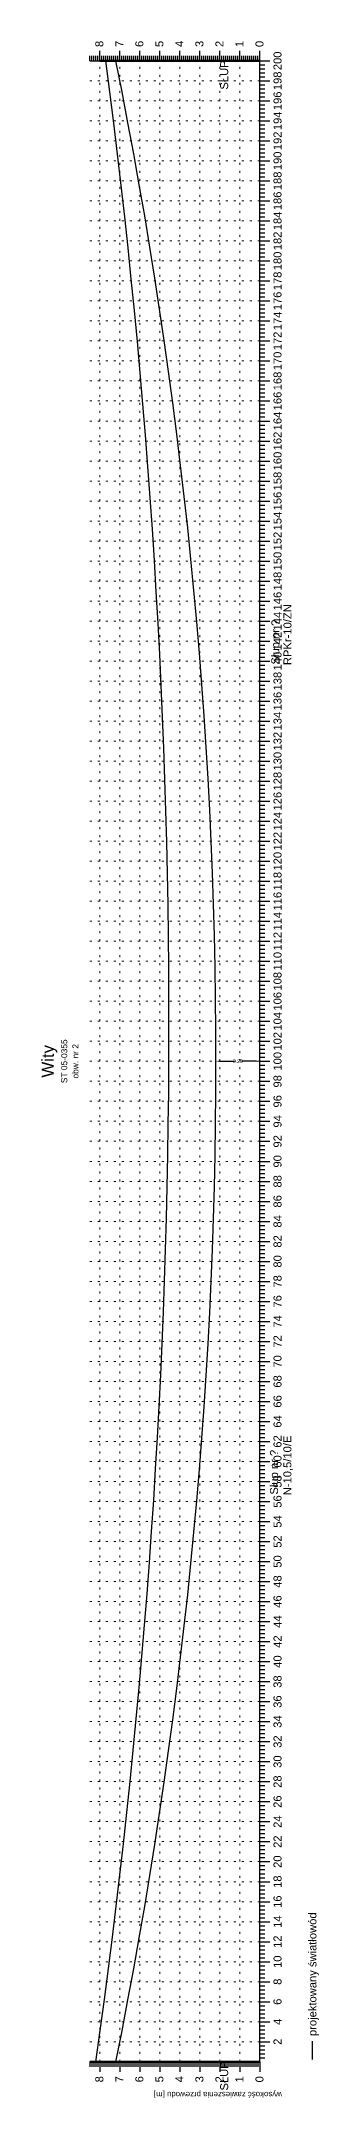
# Model space of a CAD drawing. Header units: inches. Extents: x -863 to 1426, y 1206 to 1480.
# Drawn here: x -863.4 to -849.5, y 1291.6 to 1394.4 of the extents above; entities that cross this region are included whole.
import ezdxf
from ezdxf.enums import TextEntityAlignment as Align

# ---------------------------------------------------------------- set-up
doc = ezdxf.new("R2010")
doc.units = ezdxf.units.IN
doc.header["$MEASUREMENT"] = 0
doc.linetypes.add('ACAD_ISO07W100', pattern=[3, 0, -3])
doc.layers.add('ramka', color=7, linetype='Continuous', plot=False)
doc.styles.get("Standard").update_dxf_attribs({"font": 'arial.ttf'})
doc.dimstyles.get("Standard").update_dxf_attribs({"dimtxt": 0.25, "dimasz": 0.18, "dimexe": 0.18, "dimexo": 0.0625, "dimgap": -0.09, "dimtad": 0, "dimtih": 1, "dimtoh": 1, "dimzin": 0, "dimdsep": 46, "dimtxsty": 'Standard', "dimcen": 0.09, "dimadec": 0, "dimazin": 0, "dimtfac": 1, "dimtofl": 0, "dimtmove": 0, "dimatfit": 3, "dimfxl": 1, "dimtolj": 1, "dimtzin": 0, "dimarcsym": 0})

# ---------------------------------------------------------------- blocks, each defined once
blk = doc.blocks.new('*D1')
at = {"color": 0, "lineweight": -2}
for p, q in [((-854.68, 1343.48), (-854.68, 1343.61)), ((-852.48, 1343.33), (-852.48, 1343.61)), ((-854.5, 1343.43), (-853.76, 1343.43)), ((-852.66, 1343.43), (-853.4, 1343.43))]:
    blk.add_line(p, q, dxfattribs=at)
at = {"color": 0}
for points in [[(-854.5, 1343.46), (-854.5, 1343.4), (-854.68, 1343.43)], [(-852.66, 1343.46), (-852.66, 1343.4), (-852.48, 1343.43)]]:
    blk.add_solid(points, dxfattribs=at)
at = {"layer": 'Defpoints', "color": 0}
for p in [(-854.68, 1343.42), (-852.48, 1343.43), (-852.48, 1343.27)]:
    blk.add_point(p, dxfattribs=at)
at = {"color": 0, "lineweight": 25, "insert": (-853.58, 1343.43), "char_height": 0.18, "attachment_point": 5}
blk.add_mtext('\\A1;2.20', dxfattribs=at)

msp = doc.modelspace()

# ---------------------------------------------------------------- linework, layer by layer
for p, q in [((-860.476, 1393.425), (-860.476, 1393.925)), ((-859.476, 1393.425), (-859.476, 1393.925)), ((-858.476, 1393.425), (-858.476, 1393.925)), ((-857.476, 1393.425), (-857.476, 1393.925)), ((-856.476, 1393.425), (-856.476, 1393.925)), ((-855.476, 1393.425), (-855.476, 1393.925)), ((-854.476, 1393.425), (-854.476, 1393.925)), ((-853.476, 1393.425), (-853.476, 1393.925)), ((-852.476, 1393.425), (-852.476, 1393.925)), ((-860.976, 1393.425), (-860.976, 1393.675)), ((-860.976, 1393.425), (-852.476, 1393.425)), ((-860.876, 1393.425), (-860.876, 1393.675)), ((-860.776, 1393.425), (-860.776, 1393.675)), ((-860.676, 1393.425), (-860.676, 1393.675)), ((-860.576, 1393.425), (-860.576, 1393.675)), ((-860.376, 1393.425), (-860.376, 1393.675)), ((-860.276, 1393.425), (-860.276, 1393.675)), ((-860.176, 1393.425), (-860.176, 1393.675)), ((-860.076, 1393.425), (-860.076, 1393.675)), ((-859.976, 1393.425), (-859.976, 1393.675)), ((-859.876, 1393.425), (-859.876, 1393.675)), ((-859.776, 1393.425), (-859.776, 1393.675)), ((-859.676, 1393.425), (-859.676, 1393.675)), ((-859.576, 1393.425), (-859.576, 1393.675)), ((-859.376, 1393.425), (-859.376, 1393.675)), ((-859.276, 1393.425), (-859.276, 1393.675)), ((-859.176, 1393.425), (-859.176, 1393.675)), ((-859.076, 1393.425), (-859.076, 1393.675)), ((-858.976, 1393.425), (-858.976, 1393.675)), ((-858.876, 1393.425), (-858.876, 1393.675)), ((-858.776, 1393.425), (-858.776, 1393.675)), ((-858.676, 1393.425), (-858.676, 1393.675)), ((-858.576, 1393.425), (-858.576, 1393.675)), ((-858.376, 1393.425), (-858.376, 1393.675)), ((-858.276, 1393.425), (-858.276, 1393.675)), ((-858.176, 1393.425), (-858.176, 1393.675)), ((-858.076, 1393.425), (-858.076, 1393.675)), ((-857.976, 1393.425), (-857.976, 1393.675)), ((-857.876, 1393.425), (-857.876, 1393.675)), ((-857.776, 1393.425), (-857.776, 1393.675)), ((-857.676, 1393.425), (-857.676, 1393.675)), ((-857.576, 1393.425), (-857.576, 1393.675)), ((-857.376, 1393.425), (-857.376, 1393.675)), ((-857.276, 1393.425), (-857.276, 1393.675)), ((-857.176, 1393.425), (-857.176, 1393.675)), ((-857.076, 1393.425), (-857.076, 1393.675)), ((-856.976, 1393.425), (-856.976, 1393.675)), ((-856.876, 1393.425), (-856.876, 1393.675)), ((-856.776, 1393.425), (-856.776, 1393.675)), ((-856.676, 1393.425), (-856.676, 1393.675)), ((-856.576, 1393.425), (-856.576, 1393.675)), ((-856.376, 1393.425), (-856.376, 1393.675)), ((-856.276, 1393.425), (-856.276, 1393.675)), ((-856.176, 1393.425), (-856.176, 1393.675)), ((-856.076, 1393.425), (-856.076, 1393.675)), ((-855.976, 1393.425), (-855.976, 1393.675)), ((-855.876, 1393.425), (-855.876, 1393.675)), ((-855.776, 1393.425), (-855.776, 1393.675)), ((-855.676, 1393.425), (-855.676, 1393.675)), ((-855.576, 1393.425), (-855.576, 1393.675)), ((-855.376, 1393.425), (-855.376, 1393.675)), ((-855.276, 1393.425), (-855.276, 1393.675)), ((-855.176, 1393.425), (-855.176, 1393.675)), ((-855.076, 1393.425), (-855.076, 1393.675)), ((-854.976, 1393.425), (-854.976, 1393.675)), ((-854.876, 1393.425), (-854.876, 1393.675)), ((-854.776, 1393.425), (-854.776, 1393.675)), ((-854.676, 1393.425), (-854.676, 1393.675)), ((-854.576, 1393.425), (-854.576, 1393.675)), ((-854.376, 1393.425), (-854.376, 1393.675)), ((-854.276, 1393.425), (-854.276, 1393.675)), ((-854.176, 1393.425), (-854.176, 1393.675)), ((-854.076, 1393.425), (-854.076, 1393.675)), ((-853.976, 1393.425), (-853.976, 1393.675)), ((-853.876, 1393.425), (-853.876, 1393.675)), ((-853.776, 1393.425), (-853.776, 1393.675)), ((-853.676, 1393.425), (-853.676, 1393.675)), ((-853.576, 1393.425), (-853.576, 1393.675)), ((-853.376, 1393.425), (-853.376, 1393.675)), ((-853.276, 1393.425), (-853.276, 1393.675)), ((-853.176, 1393.425), (-853.176, 1393.675)), ((-853.076, 1393.425), (-853.076, 1393.675)), ((-852.976, 1393.425), (-852.976, 1393.675)), ((-852.876, 1393.425), (-852.876, 1393.675)), ((-852.776, 1393.425), (-852.776, 1393.675)), ((-852.676, 1393.425), (-852.676, 1393.675)), ((-852.576, 1393.425), (-852.576, 1393.675)), ((-852.476, 1293.425), (-852.476, 1393.425)), ((-852.476, 1393.425), (-851.976, 1393.425)), ((-852.476, 1393.225), (-852.226, 1393.225)), ((-852.476, 1393.025), (-852.226, 1393.025)), ((-852.476, 1392.825), (-852.226, 1392.825)), ((-852.476, 1392.625), (-852.226, 1392.625)), ((-852.476, 1392.425), (-851.976, 1392.425)), ((-852.476, 1392.225), (-852.226, 1392.225)), ((-852.476, 1392.025), (-852.226, 1392.025)), ((-852.476, 1391.825), (-852.226, 1391.825)), ((-852.476, 1391.625), (-852.226, 1391.625)), ((-852.476, 1391.425), (-851.976, 1391.425)), ((-852.476, 1391.225), (-852.226, 1391.225)), ((-852.476, 1391.025), (-852.226, 1391.025)), ((-852.476, 1390.825), (-852.226, 1390.825)), ((-852.476, 1390.625), (-852.226, 1390.625)), ((-852.476, 1390.425), (-851.976, 1390.425)), ((-852.476, 1390.225), (-852.226, 1390.225)), ((-852.476, 1390.025), (-852.226, 1390.025)), ((-852.476, 1389.825), (-852.226, 1389.825)), ((-852.476, 1389.625), (-852.226, 1389.625)), ((-852.476, 1389.425), (-851.976, 1389.425)), ((-852.476, 1389.225), (-852.226, 1389.225)), ((-852.476, 1389.025), (-852.226, 1389.025)), ((-852.476, 1388.825), (-852.226, 1388.825)), ((-852.476, 1388.625), (-852.226, 1388.625)), ((-852.476, 1388.425), (-851.976, 1388.425)), ((-852.476, 1388.225), (-852.226, 1388.225)), ((-852.476, 1388.025), (-852.226, 1388.025)), ((-852.476, 1387.825), (-852.226, 1387.825)), ((-852.476, 1387.625), (-852.226, 1387.625)), ((-852.476, 1387.425), (-851.976, 1387.425)), ((-852.476, 1387.225), (-852.226, 1387.225)), ((-852.476, 1387.025), (-852.226, 1387.025)), ((-852.476, 1386.825), (-852.226, 1386.825)), ((-852.476, 1386.625), (-852.226, 1386.625)), ((-852.476, 1386.425), (-851.976, 1386.425)), ((-852.476, 1386.225), (-852.226, 1386.225)), ((-852.476, 1386.025), (-852.226, 1386.025)), ((-852.476, 1385.825), (-852.226, 1385.825)), ((-852.476, 1385.625), (-852.226, 1385.625)), ((-852.476, 1385.425), (-851.976, 1385.425)), ((-852.476, 1385.225), (-852.226, 1385.225)), ((-852.476, 1385.025), (-852.226, 1385.025)), ((-852.476, 1384.825), (-852.226, 1384.825)), ((-852.476, 1384.625), (-852.226, 1384.625)), ((-852.476, 1384.425), (-851.976, 1384.425)), ((-852.476, 1384.225), (-852.226, 1384.225)), ((-852.476, 1384.025), (-852.226, 1384.025)), ((-852.476, 1383.825), (-852.226, 1383.825)), ((-852.476, 1383.625), (-852.226, 1383.625)), ((-852.476, 1383.425), (-851.976, 1383.425)), ((-852.476, 1383.225), (-852.226, 1383.225)), ((-852.476, 1383.025), (-852.226, 1383.025)), ((-852.476, 1382.825), (-852.226, 1382.825)), ((-852.476, 1382.625), (-852.226, 1382.625)), ((-852.476, 1382.425), (-851.976, 1382.425)), ((-852.476, 1382.225), (-852.226, 1382.225)), ((-852.476, 1382.025), (-852.226, 1382.025)), ((-852.476, 1381.825), (-852.226, 1381.825)), ((-852.476, 1381.625), (-852.226, 1381.625)), ((-852.476, 1381.425), (-851.976, 1381.425)), ((-852.476, 1381.225), (-852.226, 1381.225)), ((-852.476, 1381.025), (-852.226, 1381.025)), ((-852.476, 1380.825), (-852.226, 1380.825)), ((-852.476, 1380.625), (-852.226, 1380.625)), ((-852.476, 1380.425), (-851.976, 1380.425)), ((-852.476, 1380.225), (-852.226, 1380.225)), ((-852.476, 1380.025), (-852.226, 1380.025)), ((-852.476, 1379.825), (-852.226, 1379.825)), ((-852.476, 1379.625), (-852.226, 1379.625)), ((-852.476, 1379.425), (-851.976, 1379.425)), ((-852.476, 1379.225), (-852.226, 1379.225)), ((-852.476, 1379.025), (-852.226, 1379.025)), ((-852.476, 1378.825), (-852.226, 1378.825)), ((-852.476, 1378.625), (-852.226, 1378.625)), ((-852.476, 1378.425), (-851.976, 1378.425)), ((-852.476, 1378.225), (-852.226, 1378.225)), ((-852.476, 1378.025), (-852.226, 1378.025)), ((-852.476, 1377.825), (-852.226, 1377.825)), ((-852.476, 1377.625), (-852.226, 1377.625)), ((-852.476, 1377.425), (-851.976, 1377.425)), ((-852.476, 1377.225), (-852.226, 1377.225)), ((-852.476, 1377.025), (-852.226, 1377.025)), ((-852.476, 1376.825), (-852.226, 1376.825)), ((-852.476, 1376.625), (-852.226, 1376.625)), ((-852.476, 1376.425), (-851.976, 1376.425)), ((-852.476, 1376.225), (-852.226, 1376.225)), ((-852.476, 1376.025), (-852.226, 1376.025)), ((-852.476, 1375.825), (-852.226, 1375.825)), ((-852.476, 1375.625), (-852.226, 1375.625)), ((-852.476, 1375.425), (-851.976, 1375.425)), ((-852.476, 1375.225), (-852.226, 1375.225)), ((-852.476, 1375.025), (-852.226, 1375.025)), ((-852.476, 1374.825), (-852.226, 1374.825)), ((-852.476, 1374.625), (-852.226, 1374.625)), ((-852.476, 1374.425), (-851.976, 1374.425)), ((-852.476, 1374.225), (-852.226, 1374.225)), ((-852.476, 1374.025), (-852.226, 1374.025)), ((-852.476, 1373.825), (-852.226, 1373.825)), ((-852.476, 1373.625), (-852.226, 1373.625)), ((-852.476, 1373.425), (-851.976, 1373.425)), ((-852.476, 1373.225), (-852.226, 1373.225)), ((-852.476, 1373.025), (-852.226, 1373.025)), ((-852.476, 1372.825), (-852.226, 1372.825)), ((-852.476, 1372.625), (-852.226, 1372.625)), ((-852.476, 1372.425), (-851.976, 1372.425)), ((-852.476, 1372.225), (-852.226, 1372.225)), ((-852.476, 1372.025), (-852.226, 1372.025)), ((-852.476, 1371.825), (-852.226, 1371.825)), ((-852.476, 1371.625), (-852.226, 1371.625)), ((-852.476, 1371.425), (-851.976, 1371.425)), ((-852.476, 1371.225), (-852.226, 1371.225)), ((-852.476, 1371.025), (-852.226, 1371.025)), ((-852.476, 1370.825), (-852.226, 1370.825)), ((-852.476, 1370.625), (-852.226, 1370.625)), ((-852.476, 1370.425), (-851.976, 1370.425)), ((-852.476, 1370.225), (-852.226, 1370.225)), ((-852.476, 1370.025), (-852.226, 1370.025)), ((-852.476, 1369.825), (-852.226, 1369.825)), ((-852.476, 1369.625), (-852.226, 1369.625)), ((-852.476, 1369.425), (-851.976, 1369.425)), ((-852.476, 1369.225), (-852.226, 1369.225)), ((-852.476, 1369.025), (-852.226, 1369.025)), ((-852.476, 1368.825), (-852.226, 1368.825)), ((-852.476, 1368.625), (-852.226, 1368.625)), ((-852.476, 1368.425), (-851.976, 1368.425)), ((-852.476, 1368.225), (-852.226, 1368.225)), ((-852.476, 1368.025), (-852.226, 1368.025)), ((-852.476, 1367.825), (-852.226, 1367.825)), ((-852.476, 1367.625), (-852.226, 1367.625)), ((-852.476, 1367.425), (-851.976, 1367.425)), ((-852.476, 1367.225), (-852.226, 1367.225)), ((-852.476, 1367.025), (-852.226, 1367.025)), ((-852.476, 1366.825), (-852.226, 1366.825)), ((-852.476, 1366.625), (-852.226, 1366.625)), ((-852.476, 1366.425), (-851.976, 1366.425)), ((-852.476, 1366.225), (-852.226, 1366.225)), ((-852.476, 1366.025), (-852.226, 1366.025)), ((-852.476, 1365.825), (-852.226, 1365.825)), ((-852.476, 1365.625), (-852.226, 1365.625)), ((-852.476, 1365.425), (-851.976, 1365.425)), ((-852.476, 1365.225), (-852.226, 1365.225)), ((-852.476, 1365.025), (-852.226, 1365.025)), ((-852.476, 1364.825), (-852.226, 1364.825)), ((-852.476, 1364.625), (-852.226, 1364.625)), ((-852.476, 1364.425), (-851.976, 1364.425)), ((-852.476, 1364.225), (-852.226, 1364.225)), ((-852.476, 1364.025), (-852.226, 1364.025)), ((-852.476, 1363.825), (-852.226, 1363.825)), ((-852.476, 1363.625), (-852.226, 1363.625)), ((-852.476, 1363.425), (-851.976, 1363.425)), ((-852.476, 1363.225), (-852.226, 1363.225)), ((-852.476, 1363.025), (-852.226, 1363.025)), ((-852.476, 1362.825), (-852.226, 1362.825)), ((-852.476, 1362.625), (-852.226, 1362.625)), ((-852.476, 1362.425), (-851.976, 1362.425)), ((-852.476, 1362.225), (-852.226, 1362.225)), ((-852.476, 1362.025), (-852.226, 1362.025)), ((-852.476, 1361.825), (-852.226, 1361.825)), ((-852.476, 1361.625), (-852.226, 1361.625)), ((-852.476, 1361.425), (-851.976, 1361.425)), ((-852.476, 1361.225), (-852.226, 1361.225)), ((-852.476, 1361.025), (-852.226, 1361.025)), ((-852.476, 1360.825), (-852.226, 1360.825)), ((-852.476, 1360.625), (-852.226, 1360.625)), ((-852.476, 1360.425), (-851.976, 1360.425)), ((-852.476, 1360.225), (-852.226, 1360.225)), ((-852.476, 1360.025), (-852.226, 1360.025)), ((-852.476, 1359.825), (-852.226, 1359.825)), ((-852.476, 1359.625), (-852.226, 1359.625)), ((-852.476, 1359.425), (-851.976, 1359.425)), ((-852.476, 1359.225), (-852.226, 1359.225)), ((-852.476, 1359.025), (-852.226, 1359.025)), ((-852.476, 1358.825), (-852.226, 1358.825)), ((-852.476, 1358.625), (-852.226, 1358.625)), ((-852.476, 1358.425), (-851.976, 1358.425)), ((-852.476, 1358.225), (-852.226, 1358.225)), ((-852.476, 1358.025), (-852.226, 1358.025)), ((-852.476, 1357.825), (-852.226, 1357.825)), ((-852.476, 1357.625), (-852.226, 1357.625)), ((-852.476, 1357.425), (-851.976, 1357.425)), ((-852.476, 1357.225), (-852.226, 1357.225)), ((-852.476, 1357.025), (-852.226, 1357.025)), ((-852.476, 1356.825), (-852.226, 1356.825)), ((-852.476, 1356.625), (-852.226, 1356.625)), ((-852.476, 1356.425), (-851.976, 1356.425)), ((-852.476, 1356.225), (-852.226, 1356.225)), ((-852.476, 1356.025), (-852.226, 1356.025)), ((-852.476, 1355.825), (-852.226, 1355.825)), ((-852.476, 1355.625), (-852.226, 1355.625)), ((-852.476, 1355.425), (-851.976, 1355.425)), ((-852.476, 1355.225), (-852.226, 1355.225)), ((-852.476, 1355.025), (-852.226, 1355.025)), ((-852.476, 1354.825), (-852.226, 1354.825)), ((-852.476, 1354.625), (-852.226, 1354.625)), ((-852.476, 1354.425), (-851.976, 1354.425)), ((-852.476, 1354.225), (-852.226, 1354.225)), ((-852.476, 1354.025), (-852.226, 1354.025)), ((-852.476, 1353.825), (-852.226, 1353.825)), ((-852.476, 1353.625), (-852.226, 1353.625)), ((-852.476, 1353.425), (-851.976, 1353.425)), ((-852.476, 1353.225), (-852.226, 1353.225)), ((-852.476, 1353.025), (-852.226, 1353.025)), ((-852.476, 1352.825), (-852.226, 1352.825)), ((-852.476, 1352.625), (-852.226, 1352.625)), ((-852.476, 1352.425), (-851.976, 1352.425)), ((-852.476, 1352.225), (-852.226, 1352.225)), ((-852.476, 1352.025), (-852.226, 1352.025)), ((-852.476, 1351.825), (-852.226, 1351.825)), ((-852.476, 1351.625), (-852.226, 1351.625)), ((-852.476, 1351.425), (-851.976, 1351.425)), ((-852.476, 1351.225), (-852.226, 1351.225)), ((-852.476, 1351.025), (-852.226, 1351.025)), ((-852.476, 1350.825), (-852.226, 1350.825)), ((-852.476, 1350.625), (-852.226, 1350.625)), ((-852.476, 1350.425), (-851.976, 1350.425)), ((-852.476, 1350.225), (-852.226, 1350.225)), ((-852.476, 1350.025), (-852.226, 1350.025)), ((-852.476, 1349.825), (-852.226, 1349.825)), ((-852.476, 1349.625), (-852.226, 1349.625)), ((-852.476, 1349.425), (-851.976, 1349.425)), ((-852.476, 1349.225), (-852.226, 1349.225)), ((-852.476, 1349.025), (-852.226, 1349.025)), ((-852.476, 1348.825), (-852.226, 1348.825)), ((-852.476, 1348.625), (-852.226, 1348.625)), ((-852.476, 1348.425), (-851.976, 1348.425)), ((-852.476, 1348.225), (-852.226, 1348.225)), ((-852.476, 1348.025), (-852.226, 1348.025)), ((-852.476, 1347.825), (-852.226, 1347.825)), ((-852.476, 1347.625), (-852.226, 1347.625)), ((-852.476, 1347.425), (-851.976, 1347.425)), ((-852.476, 1347.225), (-852.226, 1347.225)), ((-852.476, 1347.025), (-852.226, 1347.025)), ((-852.476, 1346.825), (-852.226, 1346.825)), ((-852.476, 1346.625), (-852.226, 1346.625)), ((-852.476, 1346.425), (-851.976, 1346.425)), ((-852.476, 1346.225), (-852.226, 1346.225)), ((-852.476, 1346.025), (-852.226, 1346.025)), ((-852.476, 1345.825), (-852.226, 1345.825)), ((-852.476, 1345.625), (-852.226, 1345.625)), ((-852.476, 1345.425), (-851.976, 1345.425)), ((-852.476, 1345.225), (-852.226, 1345.225)), ((-852.476, 1345.025), (-852.226, 1345.025)), ((-852.476, 1344.825), (-852.226, 1344.825)), ((-852.476, 1344.625), (-852.226, 1344.625)), ((-852.476, 1344.425), (-851.976, 1344.425)), ((-852.476, 1344.225), (-852.226, 1344.225)), ((-852.476, 1344.025), (-852.226, 1344.025)), ((-852.476, 1343.825), (-852.226, 1343.825)), ((-852.476, 1343.625), (-852.226, 1343.625)), ((-852.476, 1343.425), (-851.976, 1343.425)), ((-852.476, 1343.225), (-852.226, 1343.225)), ((-852.476, 1343.025), (-852.226, 1343.025)), ((-852.476, 1342.825), (-852.226, 1342.825)), ((-852.476, 1342.625), (-852.226, 1342.625)), ((-852.476, 1342.425), (-851.976, 1342.425)), ((-852.476, 1342.225), (-852.226, 1342.225)), ((-852.476, 1342.025), (-852.226, 1342.025)), ((-852.476, 1341.825), (-852.226, 1341.825)), ((-852.476, 1341.625), (-852.226, 1341.625)), ((-852.476, 1341.425), (-851.976, 1341.425)), ((-852.476, 1341.225), (-852.226, 1341.225)), ((-852.476, 1341.025), (-852.226, 1341.025)), ((-852.476, 1340.825), (-852.226, 1340.825)), ((-852.476, 1340.625), (-852.226, 1340.625)), ((-852.476, 1340.425), (-851.976, 1340.425)), ((-852.476, 1340.225), (-852.226, 1340.225)), ((-852.476, 1340.025), (-852.226, 1340.025)), ((-852.476, 1339.825), (-852.226, 1339.825)), ((-852.476, 1339.625), (-852.226, 1339.625)), ((-852.476, 1339.425), (-851.976, 1339.425)), ((-852.476, 1339.225), (-852.226, 1339.225)), ((-852.476, 1339.025), (-852.226, 1339.025)), ((-852.476, 1338.825), (-852.226, 1338.825)), ((-852.476, 1338.625), (-852.226, 1338.625)), ((-852.476, 1338.425), (-851.976, 1338.425)), ((-852.476, 1338.225), (-852.226, 1338.225)), ((-852.476, 1338.025), (-852.226, 1338.025)), ((-852.476, 1337.825), (-852.226, 1337.825)), ((-852.476, 1337.625), (-852.226, 1337.625)), ((-852.476, 1337.425), (-851.976, 1337.425)), ((-852.476, 1337.225), (-852.226, 1337.225)), ((-852.476, 1337.025), (-852.226, 1337.025)), ((-852.476, 1336.825), (-852.226, 1336.825)), ((-852.476, 1336.625), (-852.226, 1336.625)), ((-852.476, 1336.425), (-851.976, 1336.425)), ((-852.476, 1336.225), (-852.226, 1336.225)), ((-852.476, 1336.025), (-852.226, 1336.025)), ((-852.476, 1335.825), (-852.226, 1335.825)), ((-852.476, 1335.625), (-852.226, 1335.625)), ((-852.476, 1335.425), (-851.976, 1335.425)), ((-852.476, 1335.225), (-852.226, 1335.225)), ((-852.476, 1335.025), (-852.226, 1335.025)), ((-852.476, 1334.825), (-852.226, 1334.825)), ((-852.476, 1334.625), (-852.226, 1334.625)), ((-852.476, 1334.425), (-851.976, 1334.425)), ((-852.476, 1334.225), (-852.226, 1334.225)), ((-852.476, 1334.025), (-852.226, 1334.025)), ((-852.476, 1333.825), (-852.226, 1333.825)), ((-852.476, 1333.625), (-852.226, 1333.625)), ((-852.476, 1333.425), (-851.976, 1333.425)), ((-852.476, 1333.225), (-852.226, 1333.225)), ((-852.476, 1333.025), (-852.226, 1333.025)), ((-852.476, 1332.825), (-852.226, 1332.825)), ((-852.476, 1332.625), (-852.226, 1332.625)), ((-852.476, 1332.425), (-851.976, 1332.425)), ((-852.476, 1332.225), (-852.226, 1332.225)), ((-852.476, 1332.025), (-852.226, 1332.025)), ((-852.476, 1331.825), (-852.226, 1331.825)), ((-852.476, 1331.625), (-852.226, 1331.625)), ((-852.476, 1331.425), (-851.976, 1331.425)), ((-852.476, 1331.225), (-852.226, 1331.225)), ((-852.476, 1331.025), (-852.226, 1331.025)), ((-852.476, 1330.825), (-852.226, 1330.825)), ((-852.476, 1330.625), (-852.226, 1330.625)), ((-852.476, 1330.425), (-851.976, 1330.425)), ((-852.476, 1330.225), (-852.226, 1330.225)), ((-852.476, 1330.025), (-852.226, 1330.025)), ((-852.476, 1329.825), (-852.226, 1329.825)), ((-852.476, 1329.625), (-852.226, 1329.625)), ((-852.476, 1329.425), (-851.976, 1329.425)), ((-852.476, 1329.225), (-852.226, 1329.225)), ((-852.476, 1329.025), (-852.226, 1329.025)), ((-852.476, 1328.825), (-852.226, 1328.825)), ((-852.476, 1328.625), (-852.226, 1328.625)), ((-852.476, 1328.425), (-851.976, 1328.425)), ((-852.476, 1328.225), (-852.226, 1328.225)), ((-852.476, 1328.025), (-852.226, 1328.025)), ((-852.476, 1327.825), (-852.226, 1327.825)), ((-852.476, 1327.625), (-852.226, 1327.625)), ((-852.476, 1327.425), (-851.976, 1327.425)), ((-852.476, 1327.225), (-852.226, 1327.225)), ((-852.476, 1327.025), (-852.226, 1327.025)), ((-852.476, 1326.825), (-852.226, 1326.825)), ((-852.476, 1326.625), (-852.226, 1326.625)), ((-852.476, 1326.425), (-851.976, 1326.425)), ((-852.476, 1326.225), (-852.226, 1326.225)), ((-852.476, 1326.025), (-852.226, 1326.025)), ((-852.476, 1325.825), (-852.226, 1325.825)), ((-852.476, 1325.625), (-852.226, 1325.625)), ((-852.476, 1325.425), (-851.976, 1325.425)), ((-852.476, 1325.225), (-852.226, 1325.225)), ((-852.476, 1325.025), (-852.226, 1325.025)), ((-852.476, 1324.825), (-852.226, 1324.825)), ((-852.476, 1324.625), (-852.226, 1324.625)), ((-852.476, 1324.425), (-851.976, 1324.425)), ((-852.476, 1324.225), (-852.226, 1324.225)), ((-852.476, 1324.025), (-852.226, 1324.025)), ((-852.476, 1323.825), (-852.226, 1323.825)), ((-852.476, 1323.625), (-852.226, 1323.625)), ((-852.476, 1323.425), (-851.976, 1323.425)), ((-852.476, 1323.225), (-852.226, 1323.225)), ((-852.476, 1323.025), (-852.226, 1323.025)), ((-852.476, 1322.825), (-852.226, 1322.825)), ((-852.476, 1322.625), (-852.226, 1322.625)), ((-852.476, 1322.425), (-851.976, 1322.425)), ((-852.476, 1322.225), (-852.226, 1322.225)), ((-852.476, 1322.025), (-852.226, 1322.025)), ((-852.476, 1321.825), (-852.226, 1321.825)), ((-852.476, 1321.625), (-852.226, 1321.625)), ((-852.476, 1321.425), (-851.976, 1321.425)), ((-852.476, 1321.225), (-852.226, 1321.225)), ((-852.476, 1321.025), (-852.226, 1321.025)), ((-852.476, 1320.825), (-852.226, 1320.825)), ((-852.476, 1320.625), (-852.226, 1320.625)), ((-852.476, 1320.425), (-851.976, 1320.425)), ((-852.476, 1320.225), (-852.226, 1320.225)), ((-852.476, 1320.025), (-852.226, 1320.025)), ((-852.476, 1319.825), (-852.226, 1319.825)), ((-852.476, 1319.625), (-852.226, 1319.625)), ((-852.476, 1319.425), (-851.976, 1319.425)), ((-852.476, 1319.225), (-852.226, 1319.225)), ((-852.476, 1319.025), (-852.226, 1319.025)), ((-852.476, 1318.825), (-852.226, 1318.825)), ((-852.476, 1318.625), (-852.226, 1318.625)), ((-852.476, 1318.425), (-851.976, 1318.425)), ((-852.476, 1318.225), (-852.226, 1318.225)), ((-852.476, 1318.025), (-852.226, 1318.025)), ((-852.476, 1317.825), (-852.226, 1317.825)), ((-852.476, 1317.625), (-852.226, 1317.625)), ((-852.476, 1317.425), (-851.976, 1317.425)), ((-852.476, 1317.225), (-852.226, 1317.225)), ((-852.476, 1317.025), (-852.226, 1317.025)), ((-852.476, 1316.825), (-852.226, 1316.825)), ((-852.476, 1316.625), (-852.226, 1316.625)), ((-852.476, 1316.425), (-851.976, 1316.425)), ((-852.476, 1316.225), (-852.226, 1316.225)), ((-852.476, 1316.025), (-852.226, 1316.025)), ((-852.476, 1315.825), (-852.226, 1315.825)), ((-852.476, 1315.625), (-852.226, 1315.625)), ((-852.476, 1315.425), (-851.976, 1315.425)), ((-852.476, 1315.225), (-852.226, 1315.225)), ((-852.476, 1315.025), (-852.226, 1315.025)), ((-852.476, 1314.825), (-852.226, 1314.825)), ((-852.476, 1314.625), (-852.226, 1314.625)), ((-852.476, 1314.425), (-851.976, 1314.425)), ((-852.476, 1314.225), (-852.226, 1314.225)), ((-852.476, 1314.025), (-852.226, 1314.025)), ((-852.476, 1313.825), (-852.226, 1313.825)), ((-852.476, 1313.625), (-852.226, 1313.625)), ((-852.476, 1313.425), (-851.976, 1313.425)), ((-852.476, 1313.225), (-852.226, 1313.225)), ((-852.476, 1313.025), (-852.226, 1313.025)), ((-852.476, 1312.825), (-852.226, 1312.825)), ((-852.476, 1312.625), (-852.226, 1312.625)), ((-852.476, 1312.425), (-851.976, 1312.425)), ((-852.476, 1312.225), (-852.226, 1312.225)), ((-852.476, 1312.025), (-852.226, 1312.025)), ((-852.476, 1311.825), (-852.226, 1311.825)), ((-852.476, 1311.625), (-852.226, 1311.625)), ((-852.476, 1311.425), (-851.976, 1311.425)), ((-852.476, 1311.225), (-852.226, 1311.225)), ((-852.476, 1311.025), (-852.226, 1311.025)), ((-852.476, 1310.825), (-852.226, 1310.825)), ((-852.476, 1310.625), (-852.226, 1310.625)), ((-852.476, 1310.425), (-851.976, 1310.425)), ((-852.476, 1310.225), (-852.226, 1310.225)), ((-852.476, 1310.025), (-852.226, 1310.025)), ((-852.476, 1309.825), (-852.226, 1309.825)), ((-852.476, 1309.625), (-852.226, 1309.625)), ((-852.476, 1309.425), (-851.976, 1309.425)), ((-852.476, 1309.225), (-852.226, 1309.225)), ((-852.476, 1309.025), (-852.226, 1309.025)), ((-852.476, 1308.825), (-852.226, 1308.825)), ((-852.476, 1308.625), (-852.226, 1308.625)), ((-852.476, 1308.425), (-851.976, 1308.425)), ((-852.476, 1308.225), (-852.226, 1308.225)), ((-852.476, 1308.025), (-852.226, 1308.025)), ((-852.476, 1307.825), (-852.226, 1307.825)), ((-852.476, 1307.625), (-852.226, 1307.625)), ((-852.476, 1307.425), (-851.976, 1307.425)), ((-852.476, 1307.225), (-852.226, 1307.225)), ((-852.476, 1307.025), (-852.226, 1307.025)), ((-852.476, 1306.825), (-852.226, 1306.825)), ((-852.476, 1306.625), (-852.226, 1306.625)), ((-852.476, 1306.425), (-851.976, 1306.425)), ((-852.476, 1306.225), (-852.226, 1306.225)), ((-852.476, 1306.025), (-852.226, 1306.025)), ((-852.476, 1305.825), (-852.226, 1305.825)), ((-852.476, 1305.625), (-852.226, 1305.625)), ((-852.476, 1305.425), (-851.976, 1305.425)), ((-852.476, 1305.225), (-852.226, 1305.225)), ((-852.476, 1305.025), (-852.226, 1305.025)), ((-852.476, 1304.825), (-852.226, 1304.825)), ((-852.476, 1304.625), (-852.226, 1304.625)), ((-852.476, 1304.425), (-851.976, 1304.425)), ((-852.476, 1304.225), (-852.226, 1304.225)), ((-852.476, 1304.025), (-852.226, 1304.025)), ((-852.476, 1303.825), (-852.226, 1303.825)), ((-852.476, 1303.625), (-852.226, 1303.625)), ((-852.476, 1303.425), (-851.976, 1303.425)), ((-852.476, 1303.225), (-852.226, 1303.225)), ((-852.476, 1303.025), (-852.226, 1303.025)), ((-852.476, 1302.825), (-852.226, 1302.825)), ((-852.476, 1302.625), (-852.226, 1302.625)), ((-852.476, 1302.425), (-851.976, 1302.425)), ((-852.476, 1302.225), (-852.226, 1302.225)), ((-852.476, 1302.025), (-852.226, 1302.025)), ((-852.476, 1301.825), (-852.226, 1301.825)), ((-852.476, 1301.625), (-852.226, 1301.625)), ((-852.476, 1301.425), (-851.976, 1301.425)), ((-852.476, 1301.225), (-852.226, 1301.225)), ((-852.476, 1301.025), (-852.226, 1301.025)), ((-852.476, 1300.825), (-852.226, 1300.825)), ((-852.476, 1300.625), (-852.226, 1300.625)), ((-852.476, 1300.425), (-851.976, 1300.425)), ((-852.476, 1300.225), (-852.226, 1300.225)), ((-852.476, 1300.025), (-852.226, 1300.025)), ((-852.476, 1299.825), (-852.226, 1299.825)), ((-852.476, 1299.625), (-852.226, 1299.625)), ((-852.476, 1299.425), (-851.976, 1299.425)), ((-852.476, 1299.225), (-852.226, 1299.225)), ((-852.476, 1299.025), (-852.226, 1299.025)), ((-852.476, 1298.825), (-852.226, 1298.825)), ((-852.476, 1298.625), (-852.226, 1298.625)), ((-852.476, 1298.425), (-851.976, 1298.425)), ((-852.476, 1298.225), (-852.226, 1298.225)), ((-852.476, 1298.025), (-852.226, 1298.025)), ((-852.476, 1297.825), (-852.226, 1297.825)), ((-852.476, 1297.625), (-852.226, 1297.625)), ((-852.476, 1297.425), (-851.976, 1297.425)), ((-852.476, 1297.225), (-852.226, 1297.225)), ((-852.476, 1297.025), (-852.226, 1297.025)), ((-852.476, 1296.825), (-852.226, 1296.825)), ((-852.476, 1296.625), (-852.226, 1296.625)), ((-852.476, 1296.425), (-851.976, 1296.425)), ((-852.476, 1296.225), (-852.226, 1296.225)), ((-852.476, 1296.025), (-852.226, 1296.025)), ((-852.476, 1295.825), (-852.226, 1295.825)), ((-852.476, 1295.625), (-852.226, 1295.625)), ((-852.476, 1295.425), (-851.976, 1295.425)), ((-852.476, 1295.225), (-852.226, 1295.225)), ((-852.476, 1295.025), (-852.226, 1295.025)), ((-852.476, 1294.825), (-852.226, 1294.825)), ((-852.476, 1294.625), (-852.226, 1294.625)), ((-852.476, 1294.425), (-851.976, 1294.425)), ((-852.476, 1294.225), (-852.226, 1294.225)), ((-860.976, 1293.425), (-852.476, 1293.425)), ((-860.976, 1293.425), (-860.976, 1293.175)), ((-860.876, 1293.425), (-860.876, 1293.175)), ((-860.776, 1293.425), (-860.776, 1293.175)), ((-860.676, 1293.425), (-860.676, 1293.175)), ((-860.576, 1293.425), (-860.576, 1293.175)), ((-860.476, 1293.425), (-860.476, 1292.925)), ((-860.376, 1293.425), (-860.376, 1293.175)), ((-860.276, 1293.425), (-860.276, 1293.175)), ((-860.176, 1293.425), (-860.176, 1293.175)), ((-860.076, 1293.425), (-860.076, 1293.175)), ((-859.976, 1293.425), (-859.976, 1293.175)), ((-859.876, 1293.425), (-859.876, 1293.175)), ((-859.776, 1293.425), (-859.776, 1293.175)), ((-859.676, 1293.425), (-859.676, 1293.175)), ((-859.576, 1293.425), (-859.576, 1293.175)), ((-859.476, 1293.425), (-859.476, 1292.925)), ((-859.376, 1293.425), (-859.376, 1293.175)), ((-859.276, 1293.425), (-859.276, 1293.175)), ((-859.176, 1293.425), (-859.176, 1293.175)), ((-859.076, 1293.425), (-859.076, 1293.175)), ((-858.976, 1293.425), (-858.976, 1293.175)), ((-858.876, 1293.425), (-858.876, 1293.175)), ((-858.776, 1293.425), (-858.776, 1293.175)), ((-858.676, 1293.425), (-858.676, 1293.175)), ((-858.576, 1293.425), (-858.576, 1293.175)), ((-858.476, 1293.425), (-858.476, 1292.925)), ((-858.376, 1293.425), (-858.376, 1293.175)), ((-858.276, 1293.425), (-858.276, 1293.175)), ((-858.176, 1293.425), (-858.176, 1293.175)), ((-858.076, 1293.425), (-858.076, 1293.175)), ((-857.976, 1293.425), (-857.976, 1293.175)), ((-857.876, 1293.425), (-857.876, 1293.175)), ((-857.776, 1293.425), (-857.776, 1293.175)), ((-857.676, 1293.425), (-857.676, 1293.175)), ((-857.576, 1293.425), (-857.576, 1293.175)), ((-857.476, 1293.425), (-857.476, 1292.925)), ((-857.376, 1293.425), (-857.376, 1293.175)), ((-857.276, 1293.425), (-857.276, 1293.175)), ((-857.176, 1293.425), (-857.176, 1293.175)), ((-857.076, 1293.425), (-857.076, 1293.175)), ((-856.976, 1293.425), (-856.976, 1293.175)), ((-856.876, 1293.425), (-856.876, 1293.175)), ((-856.776, 1293.425), (-856.776, 1293.175)), ((-856.676, 1293.425), (-856.676, 1293.175)), ((-856.576, 1293.425), (-856.576, 1293.175)), ((-856.476, 1293.425), (-856.476, 1292.925)), ((-856.376, 1293.425), (-856.376, 1293.175)), ((-856.276, 1293.425), (-856.276, 1293.175)), ((-856.176, 1293.425), (-856.176, 1293.175)), ((-856.076, 1293.425), (-856.076, 1293.175)), ((-855.976, 1293.425), (-855.976, 1293.175)), ((-855.876, 1293.425), (-855.876, 1293.175)), ((-855.776, 1293.425), (-855.776, 1293.175)), ((-855.676, 1293.425), (-855.676, 1293.175)), ((-855.576, 1293.425), (-855.576, 1293.175)), ((-855.476, 1293.425), (-855.476, 1292.925)), ((-855.376, 1293.425), (-855.376, 1293.175)), ((-855.276, 1293.425), (-855.276, 1293.175)), ((-855.176, 1293.425), (-855.176, 1293.175)), ((-855.076, 1293.425), (-855.076, 1293.175)), ((-854.976, 1293.425), (-854.976, 1293.175)), ((-854.876, 1293.425), (-854.876, 1293.175)), ((-854.776, 1293.425), (-854.776, 1293.175)), ((-854.676, 1293.425), (-854.676, 1293.175)), ((-854.576, 1293.425), (-854.576, 1293.175)), ((-854.476, 1293.425), (-854.476, 1292.925)), ((-854.376, 1293.425), (-854.376, 1293.175)), ((-854.276, 1293.425), (-854.276, 1293.175)), ((-854.176, 1293.425), (-854.176, 1293.175)), ((-854.076, 1293.425), (-854.076, 1293.175)), ((-853.976, 1293.425), (-853.976, 1293.175)), ((-853.876, 1293.425), (-853.876, 1293.175)), ((-853.776, 1293.425), (-853.776, 1293.175)), ((-853.676, 1293.425), (-853.676, 1293.175)), ((-853.576, 1293.425), (-853.576, 1293.175)), ((-853.476, 1293.425), (-853.476, 1292.925)), ((-853.376, 1293.425), (-853.376, 1293.175)), ((-853.276, 1293.425), (-853.276, 1293.175)), ((-853.176, 1293.425), (-853.176, 1293.175)), ((-853.076, 1293.425), (-853.076, 1293.175)), ((-852.976, 1293.425), (-852.976, 1293.175)), ((-852.876, 1293.425), (-852.876, 1293.175)), ((-852.776, 1293.425), (-852.776, 1293.175)), ((-852.676, 1293.425), (-852.676, 1293.175)), ((-852.576, 1293.425), (-852.576, 1293.175)), ((-852.476, 1294.025), (-852.226, 1294.025)), ((-852.476, 1293.825), (-852.226, 1293.825)), ((-852.476, 1293.625), (-852.226, 1293.625)), ((-852.476, 1293.425), (-852.476, 1292.925))]:
    msp.add_line(p, q)
at = {"linetype": 'ACAD_ISO07W100', "lineweight": 15, "ltscale": 0.1}
for p, q in [((-852.476, 1393.425), (-860.976, 1393.425)), ((-860.476, 1293.425), (-860.476, 1393.425)), ((-859.476, 1293.425), (-859.476, 1393.425)), ((-858.476, 1293.425), (-858.476, 1393.425)), ((-857.476, 1293.425), (-857.476, 1393.425)), ((-856.476, 1293.425), (-856.476, 1393.425)), ((-855.476, 1293.425), (-855.476, 1393.425)), ((-854.476, 1293.425), (-854.476, 1393.425)), ((-853.476, 1293.425), (-853.476, 1393.425)), ((-852.476, 1293.425), (-852.476, 1393.425)), ((-852.476, 1392.425), (-860.976, 1392.425)), ((-852.476, 1391.425), (-860.976, 1391.425)), ((-852.476, 1390.425), (-860.976, 1390.425)), ((-852.476, 1389.425), (-860.976, 1389.425)), ((-852.476, 1388.425), (-860.976, 1388.425)), ((-852.476, 1387.425), (-860.976, 1387.425)), ((-852.476, 1386.425), (-860.976, 1386.425)), ((-852.476, 1385.425), (-860.976, 1385.425)), ((-852.476, 1384.425), (-860.976, 1384.425)), ((-852.476, 1383.425), (-860.976, 1383.425)), ((-852.476, 1382.425), (-860.976, 1382.425)), ((-852.476, 1381.425), (-860.976, 1381.425)), ((-852.476, 1380.425), (-860.976, 1380.425)), ((-852.476, 1379.425), (-860.976, 1379.425)), ((-852.476, 1378.425), (-860.976, 1378.425)), ((-852.476, 1377.425), (-860.976, 1377.425)), ((-852.476, 1376.425), (-860.976, 1376.425)), ((-852.476, 1375.425), (-860.976, 1375.425)), ((-852.476, 1374.425), (-860.976, 1374.425)), ((-852.476, 1373.425), (-860.976, 1373.425)), ((-852.476, 1372.425), (-860.976, 1372.425)), ((-852.476, 1371.425), (-860.976, 1371.425)), ((-852.476, 1370.425), (-860.976, 1370.425)), ((-852.476, 1369.425), (-860.976, 1369.425)), ((-852.476, 1368.425), (-860.976, 1368.425)), ((-852.476, 1367.425), (-860.976, 1367.425)), ((-852.476, 1366.425), (-860.976, 1366.425)), ((-852.476, 1365.425), (-860.976, 1365.425)), ((-852.476, 1364.425), (-860.976, 1364.425)), ((-852.476, 1363.425), (-860.976, 1363.425)), ((-852.476, 1362.425), (-860.976, 1362.425)), ((-852.476, 1361.425), (-860.976, 1361.425)), ((-852.476, 1360.425), (-860.976, 1360.425)), ((-852.476, 1359.425), (-860.976, 1359.425)), ((-852.476, 1358.425), (-860.976, 1358.425)), ((-852.476, 1357.425), (-860.976, 1357.425)), ((-852.476, 1356.425), (-860.976, 1356.425)), ((-852.476, 1355.425), (-860.976, 1355.425)), ((-852.476, 1354.425), (-860.976, 1354.425)), ((-852.476, 1353.425), (-860.976, 1353.425)), ((-852.476, 1352.425), (-860.976, 1352.425)), ((-852.476, 1351.425), (-860.976, 1351.425)), ((-852.476, 1350.425), (-860.976, 1350.425)), ((-852.476, 1349.425), (-860.976, 1349.425)), ((-852.476, 1348.425), (-860.976, 1348.425)), ((-852.476, 1347.425), (-860.976, 1347.425)), ((-852.476, 1346.425), (-860.976, 1346.425)), ((-852.476, 1345.425), (-860.976, 1345.425)), ((-852.476, 1344.425), (-860.976, 1344.425)), ((-852.476, 1343.425), (-860.976, 1343.425)), ((-852.476, 1342.425), (-860.976, 1342.425)), ((-852.476, 1341.425), (-860.976, 1341.425)), ((-852.476, 1340.425), (-860.976, 1340.425)), ((-852.476, 1339.425), (-860.976, 1339.425)), ((-852.476, 1338.425), (-860.976, 1338.425)), ((-852.476, 1337.425), (-860.976, 1337.425)), ((-852.476, 1336.425), (-860.976, 1336.425)), ((-852.476, 1335.425), (-860.976, 1335.425)), ((-852.476, 1334.425), (-860.976, 1334.425)), ((-852.476, 1333.425), (-860.976, 1333.425)), ((-852.476, 1332.425), (-860.976, 1332.425)), ((-852.476, 1331.425), (-860.976, 1331.425)), ((-852.476, 1330.425), (-860.976, 1330.425)), ((-852.476, 1329.425), (-860.976, 1329.425)), ((-852.476, 1328.425), (-860.976, 1328.425)), ((-852.476, 1327.425), (-860.976, 1327.425)), ((-852.476, 1326.425), (-860.976, 1326.425)), ((-852.476, 1325.425), (-860.976, 1325.425)), ((-852.476, 1324.425), (-860.976, 1324.425)), ((-852.476, 1323.425), (-860.976, 1323.425)), ((-852.476, 1322.425), (-860.976, 1322.425)), ((-852.476, 1321.425), (-860.976, 1321.425)), ((-852.476, 1320.425), (-860.976, 1320.425)), ((-852.476, 1319.425), (-860.976, 1319.425)), ((-852.476, 1318.425), (-860.976, 1318.425)), ((-852.476, 1317.425), (-860.976, 1317.425)), ((-852.476, 1316.425), (-860.976, 1316.425)), ((-852.476, 1315.425), (-860.976, 1315.425)), ((-852.476, 1314.425), (-860.976, 1314.425)), ((-852.476, 1313.425), (-860.976, 1313.425)), ((-852.476, 1312.425), (-860.976, 1312.425)), ((-852.476, 1311.425), (-860.976, 1311.425)), ((-852.476, 1310.425), (-860.976, 1310.425)), ((-852.476, 1309.425), (-860.976, 1309.425)), ((-852.476, 1308.425), (-860.976, 1308.425)), ((-852.476, 1307.425), (-860.976, 1307.425)), ((-852.476, 1306.425), (-860.976, 1306.425)), ((-852.476, 1305.425), (-860.976, 1305.425)), ((-852.476, 1304.425), (-860.976, 1304.425)), ((-852.476, 1303.425), (-860.976, 1303.425)), ((-852.476, 1302.425), (-860.976, 1302.425)), ((-852.476, 1301.425), (-860.976, 1301.425)), ((-852.476, 1300.425), (-860.976, 1300.425)), ((-852.476, 1299.425), (-860.976, 1299.425)), ((-852.476, 1298.425), (-860.976, 1298.425)), ((-852.476, 1297.425), (-860.976, 1297.425)), ((-852.476, 1296.425), (-860.976, 1296.425)), ((-852.476, 1295.425), (-860.976, 1295.425)), ((-852.476, 1294.425), (-860.976, 1294.425))]:
    msp.add_line(p, q, dxfattribs=at)
at = {"lineweight": 100}
for p, q in [((-852.476, 1393.425), (-860.476, 1393.425)), ((-852.476, 1293.425), (-860.976, 1293.425))]:
    msp.add_line(p, q, dxfattribs=at)
at = {"color": 3, "lineweight": 25}
msp.add_line((-849.846, 1293.53), (-849.846, 1294.461), dxfattribs=at)
at = {"lineweight": 30}
msp.add_arc((-1226.377, 1345.255), 369.356, 351.93337, 7.49368, dxfattribs=at)
at = {"color": 3, "lineweight": 30}
msp.add_arc((-1107.176, 1343.425), 252.5, 348.57881, 11.42119, dxfattribs=at)
at = {"layer": 'ramka'}
msp.add_line((-852.476, 1293.425), (-852.476, 1343.425), dxfattribs=at)

# ---------------------------------------------------------------- texts
for s, p in [('8', (-860.302, 1394.115)), ('7', (-859.302, 1394.115)), ('6', (-858.302, 1394.115)), ('5', (-857.302, 1394.115)), ('4', (-856.302, 1394.115)), ('3', (-855.302, 1394.115)), ('2', (-854.302, 1394.115)), ('1', (-853.302, 1394.115)), ('0', (-852.302, 1394.115)), ('RPKr-10/ZN', (-850.902, 1363.226)), ('Słup nr ?', (-851.507, 1363.257)), ('Słup nr ?', (-851.574, 1321.77)), ('N-10,5/10/E', (-850.907, 1321.736)), ('projektowany światłowód', (-849.656, 1294.71))]:
    msp.add_text(s, height=0.4, rotation=90).set_placement(p)
for s, height, p in [('200', 0.4, (-851.4, 1393.425)), ('198', 0.4, (-851.4, 1392.425)), ('196', 0.4, (-851.4, 1391.425)), ('194', 0.4, (-851.4, 1390.425)), ('192', 0.4, (-851.4, 1389.425)), ('190', 0.4, (-851.4, 1388.425)), ('188', 0.4, (-851.4, 1387.425)), ('186', 0.4, (-851.4, 1386.425)), ('184', 0.4, (-851.4, 1385.425)), ('182', 0.4, (-851.4, 1384.425)), ('180', 0.4, (-851.4, 1383.425)), ('178', 0.4, (-851.4, 1382.425)), ('176', 0.4, (-851.4, 1381.425)), ('174', 0.4, (-851.4, 1380.425)), ('172', 0.4, (-851.4, 1379.425)), ('170', 0.4, (-851.4, 1378.425)), ('168', 0.4, (-851.4, 1377.425)), ('166', 0.4, (-851.4, 1376.425)), ('164', 0.4, (-851.4, 1375.425)), ('162', 0.4, (-851.4, 1374.425)), ('160', 0.4, (-851.4, 1373.425)), ('158', 0.4, (-851.4, 1372.425)), ('156', 0.4, (-851.4, 1371.425)), ('154', 0.4, (-851.4, 1370.425)), ('152', 0.4, (-851.4, 1369.425)), ('150', 0.4, (-851.4, 1368.425)), ('148', 0.4, (-851.4, 1367.425)), ('146', 0.4, (-851.4, 1366.425)), ('144', 0.4, (-851.4, 1365.425)), ('142', 0.4, (-851.4, 1364.425)), ('140', 0.4, (-851.4, 1363.425)), ('138', 0.4, (-851.4, 1362.425)), ('136', 0.4, (-851.4, 1361.425)), ('134', 0.4, (-851.4, 1360.425)), ('132', 0.4, (-851.4, 1359.425)), ('130', 0.4, (-851.4, 1358.425)), ('128', 0.4, (-851.4, 1357.425)), ('126', 0.4, (-851.4, 1356.425)), ('124', 0.4, (-851.4, 1355.425)), ('122', 0.4, (-851.4, 1354.425)), ('120', 0.4, (-851.4, 1353.425)), ('118', 0.4, (-851.4, 1352.425)), ('116', 0.4, (-851.4, 1351.425)), ('114', 0.4, (-851.4, 1350.425)), ('112', 0.4, (-851.4, 1349.425)), ('110', 0.4, (-851.4, 1348.425)), ('108', 0.4, (-851.4, 1347.425)), ('106', 0.4, (-851.4, 1346.425)), ('104', 0.4, (-851.4, 1345.425)), ('ST 05-0355', 0.3, (-862.106, 1343.425)), ('102', 0.4, (-851.4, 1344.425)), ('Wity', 0.6, (-862.776, 1343.425)), ('obw. nr 2', 0.3, (-861.546, 1343.425)), ('100', 0.4, (-851.4, 1343.425)), ('98', 0.4, (-851.4, 1342.425)), ('96', 0.4, (-851.4, 1341.425)), ('94', 0.4, (-851.4, 1340.425)), ('92', 0.4, (-851.4, 1339.425)), ('90', 0.4, (-851.4, 1338.425)), ('88', 0.4, (-851.4, 1337.425)), ('86', 0.4, (-851.4, 1336.425)), ('84', 0.4, (-851.4, 1335.425)), ('82', 0.4, (-851.4, 1334.425)), ('80', 0.4, (-851.4, 1333.425)), ('78', 0.4, (-851.4, 1332.425)), ('76', 0.4, (-851.4, 1331.425)), ('74', 0.4, (-851.4, 1330.425)), ('72', 0.4, (-851.4, 1329.425)), ('70', 0.4, (-851.4, 1328.425)), ('68', 0.4, (-851.4, 1327.425)), ('66', 0.4, (-851.4, 1326.425)), ('64', 0.4, (-851.4, 1325.425)), ('62', 0.4, (-851.4, 1324.425)), ('60', 0.4, (-851.4, 1323.425)), ('58', 0.4, (-851.4, 1322.425)), ('56', 0.4, (-851.4, 1321.425)), ('54', 0.4, (-851.4, 1320.425)), ('52', 0.4, (-851.4, 1319.425)), ('50', 0.4, (-851.4, 1318.425)), ('48', 0.4, (-851.4, 1317.425)), ('46', 0.4, (-851.4, 1316.425)), ('44', 0.4, (-851.4, 1315.425)), ('42', 0.4, (-851.4, 1314.425)), ('40', 0.4, (-851.4, 1313.425)), ('38', 0.4, (-851.4, 1312.425)), ('36', 0.4, (-851.4, 1311.425)), ('34', 0.4, (-851.4, 1310.425)), ('32', 0.4, (-851.4, 1309.425)), ('30', 0.4, (-851.4, 1308.425)), ('28', 0.4, (-851.4, 1307.425)), ('26', 0.4, (-851.4, 1306.425)), ('24', 0.4, (-851.4, 1305.425)), ('22', 0.4, (-851.4, 1304.425)), ('20', 0.4, (-851.4, 1303.425)), ('18', 0.4, (-851.4, 1302.425)), ('16', 0.4, (-851.4, 1301.425)), ('14', 0.4, (-851.4, 1300.425)), ('12', 0.4, (-851.4, 1299.425)), ('10', 0.4, (-851.4, 1298.425)), ('8', 0.4, (-851.4, 1297.425)), ('6', 0.4, (-851.4, 1296.425)), ('4', 0.4, (-851.4, 1295.425)), ('2', 0.4, (-851.4, 1294.425))]:
    msp.add_text(s, height=height, rotation=90).set_placement(p, align=Align.CENTER)
for s, p in [('8', (-860.302, 1292.705)), ('7', (-859.302, 1292.705)), ('6', (-858.302, 1292.705)), ('5', (-857.302, 1292.705)), ('4', (-856.302, 1292.705)), ('3', (-855.302, 1292.705)), ('2', (-854.302, 1292.705)), ('1', (-853.302, 1292.705)), ('0', (-852.302, 1292.705))]:
    msp.add_text(s, height=0.4, rotation=90).set_placement(p, align=Align.RIGHT)
at = {"attachment_point": 5}
for s, insert, char_height, width, rotation in [('SŁUP', (-854.262, 1392.717), 0.4, 1.537, 90), ('SŁUP', (-854.262, 1292.717), 0.4, 1.537, 90), ('wysokość zawieszenia przewodu [m]', (-854.578, 1291.822), 0.28, 9.28, 180)]:
    msp.add_mtext(s, dxfattribs=dict(at, insert=insert, char_height=char_height, width=width, rotation=rotation))

# ---------------------------------------------------------------- dimensions: what is measured, and where the dimension line sits
at = {"lineweight": 25}
dim = msp.add_linear_dim(base=(-852.476, 1343.425), p1=(-854.676, 1343.417), p2=(-852.476, 1343.267), angle=180, text='2.20', dimstyle='Standard', dxfattribs=at)
dim.commit()
dim.dimension.update_dxf_attribs({"geometry": '*D1', "text_midpoint": (-853.576, 1343.425)})

doc.saveas('drawing.dxf')
